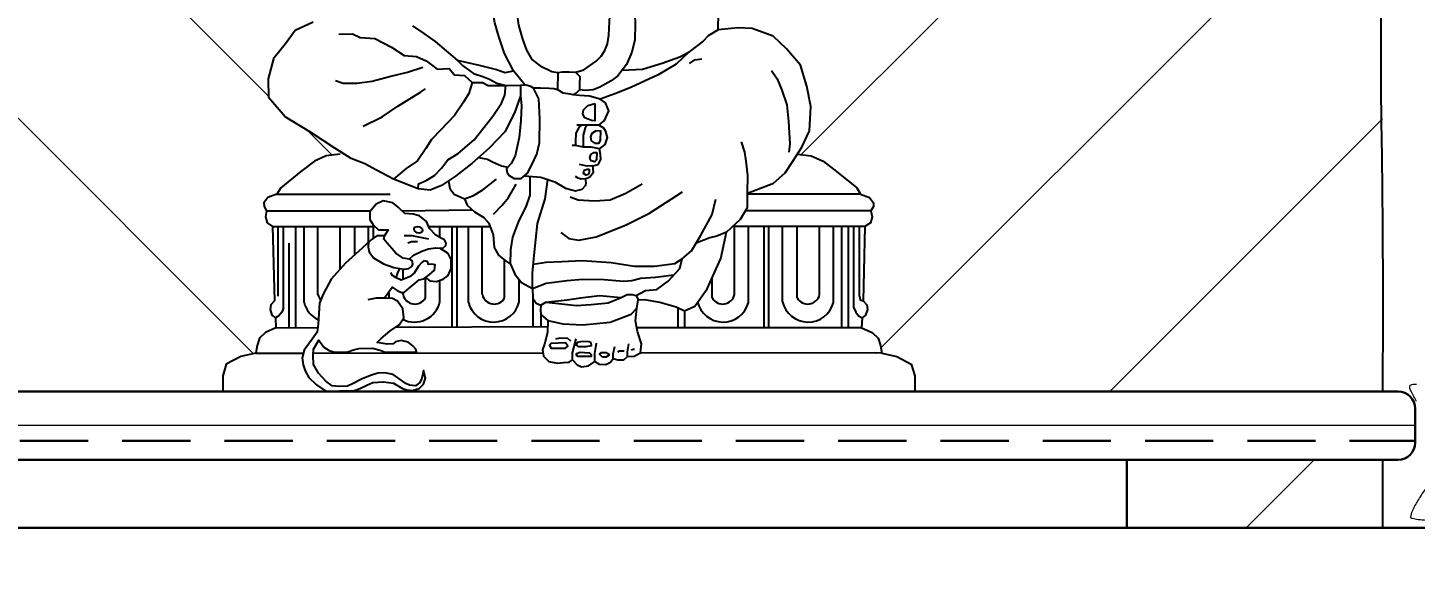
# Model space of a CAD drawing. Header units: millimetres. Extents: x 56222 to 3066687, y -650199 to -121287.
# Drawn here: x 141175.55 to 141195.9, y -185281.83 to -185273.92 of the extents above; entities that cross this region are included whole.
import ezdxf

# ---------------------------------------------------------------- set-up
doc = ezdxf.new("R2010")
doc.units = ezdxf.units.MM
doc.header["$MEASUREMENT"] = 0
doc.header["$PDMODE"] = 35
doc.linetypes.add('DASHED', pattern=[0.75, 0.5, -0.25])
doc.linetypes.add('DASHEDX2', pattern=[1.5, 1, -0.5])
doc.layers.get('Defpoints').update_dxf_attribs({"color": 220})
for name, color, linetype, lineweight in [('$TD_AUDIT_GENERATED_(A0BDF17)', 32, 'Continuous', 30), ('FURNITURE', 32, 'Continuous', 9), ('furniture dimensions', 1, 'DASHED', 0), ('wall', 7, 'Continuous', 30)]:
    doc.layers.add(name, color=color, linetype=linetype, lineweight=lineweight)
doc.styles.add('century g', font='GOTHIC.TTF')
doc.dimstyles.new('Archana', dxfattribs={"dimtxt": 2, "dimasz": 0.75, "dimexe": 0.5, "dimexo": 0.5, "dimgap": 0, "dimtad": 0, "dimzin": 0, "dimdsep": 46, "dimlunit": 4, "dimtxsty": 'century g', "dimblk": 'OBLIQUE', "dimcen": 0, "dimdle": 1, "dimclrd": 256, "dimclre": 256, "dimclrt": 256, "dimadec": 0, "dimazin": 0, "dimtfac": 1, "dimtofl": 0, "dimtmove": 1, "dimatfit": 3, "dimfxl": 1, "dimfxlon": 1, "dimtolj": 1, "dimtzin": 0, "dimlwd": -1, "dimlwe": -1, "dimarcsym": 0})

# ---------------------------------------------------------------- blocks, each defined once
blk = doc.blocks.new('Ganeshji')
for p, q in [((-63.11, 20.74), (-63.11, 35.85)), ((-61.91, 18.17), (-61.91, 35.85)), ((-59.24, 13.87), (-59.24, 35.85)), ((-57.45, 19.34), (-57.45, 35.85)), ((-54.44, 21.06), (-54.44, 35.85)), ((-49.59, 26.64), (-49.59, 35.85)), ((-46.42, 29.74), (-46.42, 35.85)), ((-43.44, 32.44), (-43.44, 35.85)), ((-42.38, 33.31), (-42.38, 35.85)), ((-27.95, 33.42), (-27.95, 35.85)), ((-25.31, 13.87), (-25.31, 35.85)), ((-24.25, 13.87), (-24.25, 35.85)), ((-21.78, 19.34), (-21.78, 35.85)), ((-18.76, 21.06), (-18.76, 35.85)), ((35.97, 21.06), (35.97, 35.85)), ((38.99, 19.34), (38.99, 35.85)), ((42.38, 13.87), (42.38, 35.85)), ((43.44, 13.87), (43.44, 35.85)), ((46.42, 19.52), (46.42, 35.85)), ((49.59, 20.35), (49.59, 35.85)), ((54.44, 21.06), (54.44, 35.85)), ((57.45, 19.34), (57.45, 35.85)), ((59.24, 13.87), (59.24, 35.85)), ((60.7, 13.87), (60.7, 35.85)), ((61.91, 18.17), (61.91, 35.85)), ((63.11, 20.74), (63.11, 35.85)), ((-60.7, 13.87), (-60.7, 32.22)), ((60.7, 13.87), (60.7, 32.22)), ((-13.92, 20.35), (-13.92, 28.52)), ((-35.97, 24.33), (-35.97, 26.6)), ((-31.12, 20.35), (-31.12, 24.75)), ((-27.95, 19.52), (-27.95, 24.14)), ((-10.75, 19.52), (-10.75, 24.32)), ((31.12, 20.35), (31.12, 24.75)), ((-38.99, 20.25), (-38.99, 21.76)), ((-35.97, 21.06), (-35.97, 21.56)), ((-7.77, 20.31), (-7.77, 14.09)), ((23.64, 18.22), (23.64, 13.87)), ((-6.06, 16.77), (-6.06, 14.1)), ((25.13, 17.55), (25.13, 13.87))]:
    blk.add_line(p, q)
for points in [[(-26.08, 45.77), (-25.83, 44.1), (-24.89, 42.87), (-22.64, 41.84), (-22.06, 40.49), (-20.49, 39.06), (-18.45, 37.8), (-17.38, 36.59), (-16.44, 34.04), (-16.17, 31.3), (-15.25, 29.59), (-13.83, 28.46), (-12.64, 27.64), (-11.72, 25.49), (-10.25, 23.72), (-7.84, 22.4), (-7.77, 20.31), (-7.06, 19.18), (-6.05, 18.78), (-6.15, 17.78), (-6.06, 16.77), (-4.52, 15.41), (-1.28, 14.74), (3.07, 14.52), (9, 15.08), (13.53, 16.82), (14.8, 18.13), (15.04, 19.92), (16.4, 20.01), (19.77, 19.44), (23.28, 18.39), (25.13, 17.55), (27.33, 18.53), (30.02, 22.28), (32.99, 28.92), (34.22, 34.6), (37.31, 37.43), (38.77, 39.97), (38.8, 43.12), (44.42, 45.29), (46.97, 47.49), (48.64, 50.05), (50.62, 53.07), (52.27, 56.59), (52.53, 61.89), (51.71, 66.32), (50.27, 70.89), (47.25, 74.45), (44.38, 77.18), (39.83, 78.85), (36.76, 78.98), (32.43, 78.59), (32.53, 82.32)], [(-11.54, 85.27), (-11.31, 82.58), (-10.93, 79.57), (-10.04, 76.5), (-9.16, 74.12), (-8.03, 72.14), (-6.19, 70.77), (-3.68, 69.51), (-2.34, 69.28), (-2.41, 65.54), (-3.22, 65.75), (-4.25, 65.85), (-6.16, 65.9), (-7.62, 65.86), (-8.23, 66.24), (-9.52, 66.65), (-11.98, 69.66), (-13.96, 73.43), (-15.15, 77.13), (-16.07, 80.07), (-16.64, 83.33), (-16.11, 85.37)], [(1.51, 69.34), (3.26, 69.88), (5.98, 71.72), (7, 72.84), (7.84, 74.04), (8.38, 75.54), (8.7, 77.42), (8.83, 80.26), (8.96, 82.73), (9.59, 85.23), (13.97, 85.11), (14.36, 81.87), (14.4, 79.89), (14.34, 76.38), (13.72, 73.71), (12.56, 71.01), (10.63, 68.54), (9.24, 67.46), (6.78, 66.13), (5.3, 65.56), (3.63, 65.38), (2.31, 65.51)], [(-15.6, 67), (-13.66, 66.49), (-10.5, 66.56), (-10.48, 64.19), (-11.8, 60.56), (-13.91, 56.44), (-17.28, 52.85), (-21.05, 49.56), (-24.58, 46.79), (-27.59, 44.75), (-30.08, 43.75), (-32.66, 44.02), (-38.05, 46.11), (-41.72, 48.08), (-44.29, 49.43), (-47.24, 50.64), (-50.74, 52.86), (-55.87, 56.22), (-61.57, 59.64), (-65.07, 63.78), (-65.17, 67.93), (-63.96, 72.57), (-61.51, 75.61), (-59.38, 78.49), (-55.47, 80.33)], [(-33.92, 79.44), (-31.47, 77.76), (-29, 76), (-24.23, 71.99), (-23.08, 70.84), (-20.68, 69.1), (-18.67, 68.39), (-17.18, 67.84), (-15.6, 67)], [(32.43, 78.59), (30.24, 77.23), (29.17, 76.09), (26.17, 73.78), (23.31, 71.11), (19.39, 68.82), (13.46, 66.01), (9.97, 64.64), (6.8, 63.51)], [(-49.92, 77.65), (-46.96, 77.66), (-45.28, 76.9), (-42.06, 76.65), (-38.46, 74.8), (-35.74, 73.01), (-33.06, 72.77), (-30.98, 71.81), (-29.49, 70.74), (-28.55, 70.04), (-25.95, 70.17), (-24.81, 68.77), (-22.61, 68.64), (-20.98, 67.11), (-18.7, 67.13), (-17.49, 66.48), (-13.66, 66.49)], [(11.59, 69.77), (16.03, 70), (20.3, 71.32), (24.11, 72.68), (26.17, 73.78)], [(26.19, 71.26), (27.4, 72.05), (28.9, 72.28)], [(-50.63, 67.52), (-48.99, 66.95), (-45.98, 67.01), (-42.7, 67.41), (-38.91, 68.41), (-35.02, 69.39), (-31.69, 70.48)], [(-24.23, 71.99), (-19.47, 70.85), (-15.7, 69.94), (-13.8, 69.32), (-11.98, 69.66)], [(-2.34, 69.28), (-1.34, 69.47), (0.08, 69.44), (1.46, 69.39), (2.4, 68.42), (2.34, 66.74), (2.31, 65.51), (1.84, 65.02), (0.98, 64.43), (0.29, 64.56), (-1.22, 64.83), (-2.01, 65.33), (-2.41, 65.54)], [(44.04, 69.7), (45.22, 67.91), (46.22, 65.48), (47.37, 62.28), (47.71, 58.63), (47.96, 53.8), (47.8, 52.01)], [(-20.98, 67.11), (-21.66, 64.76), (-22.82, 62.83), (-24.79, 59.96), (-27.75, 56.82), (-29.78, 54.73), (-31.04, 52.82), (-32.86, 50.11), (-35.32, 48.41), (-38.05, 46.11)], [(-32.66, 44.02), (-32.65, 45.1), (-30.93, 45.83), (-29.17, 46.94), (-27.6, 48.51), (-26.25, 50.31), (-23.98, 51.68), (-20.52, 54.66), (-16.45, 59.8), (-14.63, 62.66), (-13.85, 64.36), (-13.66, 66.49)], [(-10.5, 66.56), (-9.52, 66.65)], [(-44.6, 57.61), (-40.49, 59.64), (-37.1, 62), (-32.15, 65), (-31.1, 65.71)], [(-10.48, 64.19), (-10.28, 62.16), (-10.37, 58.85), (-10.79, 55.16), (-11.64, 51.23), (-12.5, 49.54), (-13.26, 48.73), (-13.48, 48.28), (-13.4, 47.61), (-12.95, 46.93), (-11.86, 46.3), (-10.32, 46.29), (-8.96, 47.4), (-7.98, 49.25), (-6.92, 51.56), (-6.32, 54.01), (-6.27, 59.25), (-6.47, 63.54), (-7.62, 65.86)], [(-9.64, 46.85), (-6.04, 46.53), (-3.04, 45.54), (-0.72, 44.21), (1.48, 43.61), (2.9, 43.99), (3.69, 44.79), (3.76, 45.36), (3.63, 46.21), (4.55, 46.66), (5.36, 47.62), (5.25, 49.01), (6.35, 49.28), (6.98, 50.37), (6.88, 51.48), (6.7, 52.68), (7.87, 53.63), (8.41, 55.16), (8.05, 56.51), (7.59, 57.19), (6.56, 57.87), (7.74, 58.84), (8.68, 60.98), (8, 62.74), (6.8, 63.51), (4.5, 64.15), (2.32, 64.32), (0.98, 64.43)], [(5.68, 62.53), (5.66, 58.83), (4.92, 58.86), (3.48, 59.47), (3.07, 60.22), (3.21, 61.17), (4.15, 62.1), (5.68, 62.53)], [(1.5, 53.44), (1.5, 54.4), (1.64, 56.03), (2.25, 57.44), (2.88, 57.87)], [(6.56, 57.87), (4.03, 57.87), (1.74, 57.87)], [(4.03, 57.87), (3.56, 57.3), (3.32, 56.48), (3.12, 55.68), (3.15, 53.95), (3.15, 53.1)], [(6.86, 56.67), (6.79, 54.56), (6.45, 53.88), (5.8, 53.84), (4.95, 54.48), (4.76, 55.3), (5.07, 56.12), (5.87, 56.66), (6.86, 56.67)], [(38.8, 43.12), (38.89, 46.93), (38.49, 50.03), (38.24, 52.02), (37.49, 54.26)], [(-49.63, 51.56), (-52.64, 51.2), (-55.2, 50.06), (-58.12, 47.77), (-62.5, 44.25), (-63.33, 42.86), (-65.31, 42.12), (-66.17, 40.99), (-66.15, 40.16), (-65.6, 39.28), (-65.83, 37.95), (-65.48, 36.62), (-64.27, 35.85), (-63.87, 19.69), (-64.67, 18.86), (-64.82, 17.82), (-64.43, 16.56), (-63.67, 15.98), (-63.57, 13.87)], [(6.7, 52.68), (6.7, 52.68), (4.89, 53.09), (3.12, 53.1), (1.5, 53.44), (0.71, 53.46)], [(6.06, 51.89), (6.05, 50.35), (5.66, 49.88), (4.85, 50.14), (4.55, 50.67), (4.76, 51.46), (5.44, 51.89), (6.06, 51.89)], [(49.63, 51.56), (52.64, 51.2), (55.2, 50.06), (58.12, 47.77), (62.5, 44.25), (63.33, 42.86), (65.31, 42.12), (66.17, 40.99), (66.15, 40.16), (65.6, 39.28), (65.83, 37.95), (65.48, 36.62), (64.27, 35.85), (63.87, 19.69), (64.67, 18.86), (64.82, 17.82), (64.43, 16.56), (63.67, 15.98), (63.57, 13.87)], [(-19.6, 50.82), (-17.64, 50.48), (-16.58, 49.89), (-14.63, 49.06), (-13.26, 48.73)], [(5.25, 49.01), (3.99, 48.97), (2.33, 49.32)], [(4.42, 48.28), (4.44, 47.6), (4.21, 47.13), (3.75, 46.98), (3.17, 47.37), (3.34, 48.05), (3.97, 48.32), (4.42, 48.28)], [(-22.64, 41.84), (-20.68, 42.61), (-18.64, 43.84), (-15.72, 46.1)], [(-12.64, 27.64), (-12.6, 30.77), (-12.15, 33.5), (-10.79, 37.14), (-9.21, 40.12), (-8.39, 42.67), (-8.41, 45.57), (-8.41, 46.74)], [(-7.84, 22.4), (-7.84, 25.74), (-7.54, 29.53), (-6.8, 36.47), (-5.15, 41.86), (-4.54, 46.03)], [(3.63, 46.21), (2.71, 46.16), (2.06, 46.31), (1.45, 46.71)], [(-63.33, 42.86), (-38.79, 42.86)], [(-16.31, 38.5), (-14.45, 40.45), (-13.08, 42.17), (-11.44, 45.01)], [(-1.74, 34.55), (0.03, 33.22), (2.19, 32.88), (5.96, 33.6), (12.31, 36.11), (17.52, 38.77), (24.71, 43.37)], [(0.34, 42.31), (2.05, 41.63), (5.6, 41.45), (8.96, 41.65), (12.42, 43.1), (15.93, 45.13)], [(63.33, 42.86), (38.79, 42.86)], [(-65.6, 39.28), (-42.95, 39.28)], [(-35.59, 38.64), (-37.01, 40.04), (-38.2, 41), (-40.29, 41.4), (-41.81, 40.67), (-43.19, 39), (-43.17, 37.4), (-42.45, 36.18), (-41.33, 35.09), (-39.21, 35.11), (-40.01, 33.8), (-41.66, 33.81), (-42.9, 32.94), (-44.83, 31.15), (-48.47, 27.92), (-51.58, 24.39), (-53.3, 21.13), (-54.09, 19.17), (-54.39, 14.66), (-54.62, 12.87), (-55.72, 11.37), (-57.44, 8.99), (-57.85, 7.31), (-57.64, 5.8), (-57.19, 4.54), (-56.4, 3.06), (-54.77, 1.47), (-52.72, 0.12), (-52.42, 0.07), (-49.79, 0.13), (-48.19, 0.2), (-46.73, 0.18), (-45.32, 0.67), (-43.85, 1.39), (-42.55, 1.94), (-40.2, 2.12), (-38.07, 1.86), (-36.08, 0.69), (-35.18, 0.36), (-33.95, 0.26), (-32.44, 0.64), (-31.5, 1.59), (-31.11, 2.9), (-31.51, 4.6), (-31.9, 2.87), (-32.4, 1.93), (-33.3, 1.24), (-34.54, 1.36), (-35.39, 1.77), (-36.39, 2.45), (-38.13, 3.74), (-39.89, 4.09), (-41.46, 3.97), (-43, 3.52), (-44.98, 2.72), (-46.82, 1.76), (-48.02, 1.2), (-49.93, 1.11), (-51.39, 1.26), (-52.71, 2.25), (-54.32, 3.99), (-55.41, 5.88), (-55.48, 7.88), (-55.43, 9.22), (-54.22, 11.13), (-53.15, 9.67), (-51.99, 8.89), (-51.05, 8.64), (-49.86, 8.54), (-47.94, 8.66), (-46.69, 9.1), (-45.6, 9.34), (-42.57, 9.46), (-40.94, 9.02), (-39.88, 8.54), (-33.07, 8.58), (-33.23, 9.23), (-33.85, 9.95), (-34.89, 10.7), (-36.41, 11.06), (-37.62, 10.77), (-38.15, 10.37), (-39.41, 10.3), (-41.56, 10.63), (-40.7, 11.51), (-38.84, 13.11), (-36.84, 14.52), (-35.82, 16.02), (-36.03, 17.95), (-37.17, 19.65), (-38.23, 20.23), (-40.07, 20.29), (-39.43, 21.16), (-38.32, 22.67), (-37.21, 21.96), (-36.34, 21.54), (-35.65, 21.57), (-34.67, 22.47), (-32.44, 24.28), (-31.49, 24.48), (-30.27, 25.37), (-29.14, 26.38), (-29, 27.51), (-29.72, 27.64), (-30.47, 27.57), (-30.67, 28.26), (-31.43, 28.43), (-31.89, 28.05), (-32.64, 27.26), (-33.58, 25.75), (-34.56, 24.91), (-36.39, 24.16), (-37.46, 24.73), (-37.12, 25.79), (-36.65, 26.75), (-35.73, 26.55), (-34.68, 26.73), (-34.06, 27.19), (-33.86, 27.68), (-33.98, 28.36), (-34.63, 28.72), (-33.71, 29.66), (-31.86, 30.48), (-30.43, 30.99), (-28.94, 31.2), (-27.32, 31.15), (-26.65, 31.73), (-26.6, 32.24), (-26.94, 32.93), (-27.72, 33.28), (-28.82, 33.98), (-30.22, 35.42), (-30.87, 36.97), (-32.37, 38.13), (-33.74, 38.52), (-35.59, 38.64)], [(-36.23, 39.28), (-20.96, 39.49)], [(14.61, 20.85), (16.68, 21.93), (19.09, 22.18), (21.59, 24), (24.08, 26.76), (24.62, 28.83), (26.66, 30.58), (28.6, 33.83), (31.1, 38.46), (31.95, 41.77)], [(65.6, 39.28), (38.38, 39.28)], [(-64.27, 35.85), (-42.1, 35.85)], [(-34.63, 28.72), (-35.97, 28.99), (-37.51, 30.06), (-38.41, 31.05), (-39.44, 32.23), (-40.11, 33.12), (-40.01, 33.8)], [(-30.35, 33.09), (-31.82, 33.38), (-33.99, 33.81), (-35.72, 33.81)], [(-30.4, 35.85), (-17.1, 35.85)], [(34.22, 34.6), (32.12, 33.75), (30.64, 33.41), (27.63, 32.21)], [(64.27, 35.85), (35.77, 35.85)], [(-43.44, 32.44), (-43.55, 31.39), (-43.29, 30.38), (-42.4, 29.07), (-40.18, 27.74), (-37.97, 26.94), (-36.65, 26.75)], [(-32.8, 32.52), (-34.11, 32.49), (-34.92, 32.24)], [(-31.12, 24.75), (-30.17, 24.06), (-28.68, 23.87), (-27.28, 24.38), (-26.2, 25.22), (-25.55, 26.75), (-25.54, 28.65), (-26.14, 30.02), (-27.17, 30.67), (-27.95, 31.17)], [(-7.69, 27.64), (-4.87, 28.09), (-1.52, 28.24), (2.92, 28.47), (9.17, 28.01), (14.29, 27.25), (18.58, 27.27), (22.99, 27.78), (24.62, 28.83)], [(-37.46, 24.73), (-38.25, 25.24), (-38.62, 25.85)], [(-7.84, 22.4), (-4.89, 23.55), (-0.31, 24.15), (3.06, 24.44), (7.71, 24.31), (11.99, 23.96), (13.66, 24.12), (15.64, 24.61), (18.85, 24.83), (22.84, 25.38)], [(-61.91, 18.17), (-62.31, 17.24), (-62.91, 16.42), (-63.67, 15.98)], [(-40.07, 20.29), (-41.8, 20.28), (-43.62, 19.93)], [(-6.05, 18.78), (-4.99, 19.4), (-2.23, 19.13), (1.69, 18.66), (4.9, 18.92), (8.58, 19.26), (11.41, 20.45), (12.7, 21.07), (13.85, 21.08), (14.61, 20.85), (15.04, 19.92)], [(-4.52, 15.41), (-4.59, 12.8), (-5.29, 10.3), (-5.7, 9.05), (-5.47, 7.67), (-4.33, 6.51), (-2.46, 6.19), (-1.16, 6.31), (0.12, 6.38), (0.82, 6.91), (1.8, 5.79), (2.75, 5.38), (4.29, 5.59), (5.64, 6.5), (6.61, 5.97), (8.02, 5.9), (9.03, 6.37), (9.65, 7.16), (10.65, 6.88), (11.99, 6.9), (12.73, 7.65), (14.17, 7.68), (15.6, 8.42), (15.81, 10.36), (14.9, 13.02), (14.51, 15.33), (14.8, 18.13)], [(-4.99, 19.4), (-0.33, 19.95), (2.56, 20.37), (6.68, 20.84), (11.41, 20.45)], [(61.91, 18.17), (62.31, 17.24), (62.91, 16.42), (63.67, 15.98)], [(63.11, 20.74), (63.24, 19.92), (63.87, 19.69)], [(-63.57, 13.87), (-65.85, 12.82), (-67.15, 11.62), (-67.66, 10.04), (-67.95, 8.34), (-71.2, 7.65), (-74.34, 5.92), (-75.11, 3.4), (-75.11, 0)], [(-63.57, 13.87), (-54.49, 13.91)], [(-37.61, 13.97), (-4.55, 14.1)], [(63.57, 13.87), (14.76, 13.87)], [(63.57, 13.87), (65.85, 12.82), (67.15, 11.62), (67.66, 10.04), (67.95, 8.34), (71.2, 7.65), (74.34, 5.92), (75.11, 3.4), (75.11, 0)], [(-2.3, 10.55), (-3.85, 10.44), (-4.15, 9.99), (-3.83, 9.45), (-2.38, 9.43), (-0.68, 9.43), (-0.21, 9.85), (-0.72, 10.56), (-2.3, 10.55)], [(-2.79, 11.49), (-1.83, 11.65), (-0.29, 11.59), (0.35, 11.05)], [(0.82, 6.91), (0.84, 8.43), (1.59, 11.44)], [(4.9, 10.56), (4.43, 10.8), (2.94, 10.88), (1.86, 10.65), (1.64, 10.11), (2.01, 9.78), (3.78, 9.78), (4.97, 10.04), (4.9, 10.56)], [(5.64, 6.5), (5.64, 8.28), (6.02, 10.48)], [(9.65, 7.16), (9.65, 8.2), (9.97, 9.76)], [(12.73, 7.65), (12.73, 8.6), (13.01, 10.39)], [(13.55, 9.07), (13.95, 9.22), (14.28, 9.22)], [(-67.95, 8.34), (-57.59, 8.36)], [(-55.46, 8.36), (-5.6, 8.44)], [(1.7, 7.87), (1.68, 8.3), (2.45, 8.58), (3.42, 8.5), (4.49, 8.41), (4.83, 8.02), (4.83, 7.61), (3.36, 7.61), (2.01, 7.61), (1.7, 7.87)], [(7.29, 7.45), (6.68, 8.1), (7.14, 8.52), (8.14, 8.52), (8.61, 8.22), (8.78, 7.9), (8.44, 7.71), (8.06, 7.5), (7.29, 7.45)], [(10.66, 8.66), (11, 8.84), (12.05, 8.84)], [(67.95, 8.34), (15.6, 8.42)], [(75.1, 0), (-75.1, 0)]]:
    blk.add_lwpolyline(points)
for centre, radius, start, end in [((-51.96, 20.77), 5.68, 194.5721, 245.398), ((-51.88, 21.63), 2.62, 192.5546, 222.508), ((-33.49, 20.77), 5.68, 243.3264, 347.2805), ((-33.41, 21.63), 2.62, 192.5546, 330.8418), ((-16.28, 20.77), 5.68, 194.5721, 347.2805), ((-16.2, 21.63), 2.62, 192.5546, 330.8418), ((33.49, 20.77), 5.68, 192.7195, 345.4279), ((33.41, 21.63), 2.62, 209.1582, 347.4454), ((51.96, 20.77), 5.68, 192.7195, 345.4279), ((51.88, 21.63), 2.62, 209.1582, 347.4454)]:
    blk.add_arc(centre, radius, start, end)
blk.add_ellipse((-32.65, 35.13), major_axis=(-0.922, 0.32), ratio=0.68764, start_param=-3.141592653589793, end_param=3.141592653589793)
blk = doc.blocks.new('_Oblique')
at = {"layer": 'wall', "color": 0, "lineweight": -2}
blk.add_line((-0.5, -0.5), (0.5, 0.5), dxfattribs=at)
blk = doc.blocks.new('*D284')
at = {"layer": 'Defpoints', "color": 0, "linetype": 'Continuous', "lineweight": 30, "transparency": 16777216}
for p in [(141195.423, -185279.256), (141209.777, -185279.256), (141195.423, -185281.256)]:
    blk.add_point(p, dxfattribs=at)
at = {"layer": 'furniture dimensions', "color": 5, "linetype": 'Continuous', "transparency": 16777216}
for p, q in [((141209.777, -185282.256), (141209.777, -185278.256)), ((141209.777, -185280.256), (141214.89, -185278.722)), ((141205.777, -185279.256), (141210.277, -185279.256))]:
    blk.add_line(p, q, dxfattribs=at)
at = {"layer": 'furniture dimensions', "color": 5, "linetype": 'ByBlock', "transparency": 16777216}
blk.add_line((141205.777, -185281.256), (141210.277, -185281.256), dxfattribs=at)
at = {"layer": 'furniture dimensions', "color": 5, "linetype": 'Continuous', "transparency": 16777216, "xscale": 1.5, "yscale": 1.5, "zscale": 1.5}
for p, rotation in [((141209.777, -185279.256), 90), ((141209.777, -185281.256), 270)]:
    blk.add_blockref('_Oblique', p, dxfattribs=dict(at, rotation=rotation))
at = {"layer": 'furniture dimensions', "linetype": 'Continuous', "lineweight": 0, "transparency": 16777216, "insert": (141214.89, -185277.03), "char_height": 3, "attachment_point": 5, "rotation": 90, "style": 'century g'}
blk.add_mtext('\\A1;2"', dxfattribs=at)
blk = doc.blocks.new('*D285')
at = {"layer": 'Defpoints', "color": 0, "linetype": 'Continuous', "lineweight": 30, "transparency": 16777216}
for p in [(141193.813, -185268.414), (141209.777, -185268.414), (141195.423, -185279.256)]:
    blk.add_point(p, dxfattribs=at)
at = {"layer": 'furniture dimensions', "color": 5, "linetype": 'Continuous', "transparency": 16777216}
for p, q in [((141209.777, -185267.414), (141209.777, -185271.22)), ((141205.777, -185268.414), (141210.277, -185268.414)), ((141209.777, -185280.256), (141209.777, -185276.45))]:
    blk.add_line(p, q, dxfattribs=at)
at = {"layer": 'furniture dimensions', "color": 5, "linetype": 'ByBlock', "transparency": 16777216}
blk.add_line((141205.777, -185279.256), (141210.277, -185279.256), dxfattribs=at)
at = {"layer": 'furniture dimensions', "color": 5, "linetype": 'Continuous', "transparency": 16777216, "xscale": 1.5, "yscale": 1.5, "zscale": 1.5}
for p, rotation in [((141209.777, -185268.414), 90), ((141209.777, -185279.256), 270)]:
    blk.add_blockref('_Oblique', p, dxfattribs=dict(at, rotation=rotation))
at = {"layer": 'furniture dimensions', "linetype": 'Continuous', "lineweight": 0, "transparency": 16777216, "insert": (141209.777, -185273.835), "char_height": 3, "attachment_point": 5, "rotation": 90, "style": 'century g'}
blk.add_mtext('\\A1;11"', dxfattribs=at)

msp = doc.modelspace()

# ---------------------------------------------------------------- linework, layer by layer
at = {"layer": '$TD_AUDIT_GENERATED_(A0BDF17)', "linetype": 'Continuous', "lineweight": 25, "ltscale": 2}
for p, q in [((141195.429, -185281.256, 0.129), (141195.429, -185280.256, 0.129)), ((141183.441, -185281.256, 0.129), (141171.415, -185281.256, 0.129)), ((141195.423, -185281.256, 0.129), (141183.441, -185281.256, 0.129))]:
    msp.add_line(p, q, dxfattribs=at)
at = {"layer": '$TD_AUDIT_GENERATED_(A0BDF17)', "linetype": 'Continuous', "lineweight": 25, "ltscale": 2, "elevation": 0.129}
msp.add_lwpolyline([(141195.429, -185279.256), (141195.429, -185278.996, 0.006278), (141195.404, -185274.988)], format="xyb", dxfattribs=at)
at = {"layer": '$TD_AUDIT_GENERATED_(A0BDF17)', "linetype": 'Continuous', "lineweight": 25, "ltscale": 2}
msp.add_arc((131907.388, -185252.985, 0.129), 9288.041, 359.8642694, 359.8980859, dxfattribs=at)
at = {"layer": 'FURNITURE', "lineweight": 5}
for p, q in [((141179.092, -185274.926, 0.129), (141173.672, -185269.506, 0.129)), ((141186.899, -185275.779, 0.129), (141193.172, -185269.506, 0.129)), ((141178.858, -185278.693, 0.129), (141171.421, -185271.255, 0.129)), ((141188.066, -185278.612, 0.129), (141195.423, -185271.255, 0.129)), ((141191.422, -185279.256, 0.129), (141195.423, -185275.255, 0.129)), ((141180.019, -185275.786, 0.129), (141179.655, -185275.422, 0.129)), ((141187.985, -185278.693, 0.129), (141187.986, -185278.692, 0.129)), ((141193.422, -185281.256, 0.129), (141194.422, -185280.256, 0.129))]:
    msp.add_line(p, q, dxfattribs=at)
at = {"layer": 'FURNITURE', "lineweight": 30}
for p, q in [((141171.19, -185279.256, 0.129), (141195.653, -185279.256, 0.129)), ((141171.19, -185279.256, 0.129), (141195.653, -185279.256, 0.129)), ((141195.903, -185279.506, 0.129), (141195.903, -185280.006, 0.129)), ((141195.903, -185279.506, 0.129), (141195.903, -185280.006, 0.129)), ((141171.19, -185280.256, 0.129), (141195.653, -185280.256, 0.129)), ((141171.19, -185280.256, 0.129), (141195.653, -185280.256, 0.129)), ((141191.672, -185281.256, 0.129), (141191.672, -185280.256, 0.129)), ((141166.921, -185281.256, 0.129), (141199.923, -185281.256, 0.129))]:
    msp.add_line(p, q, dxfattribs=at)
at = {"layer": 'FURNITURE', "lineweight": 13}
for p, q in [((141175.687, -185279.256, 0.129), (141191.434, -185279.256, 0.129)), ((141195.903, -185279.756, 0.129), (141170.94, -185279.756, 0.129)), ((141195.903, -185279.756, 0.129), (141182.677, -185279.756, 0.129)), ((141195.664, -185280.256, 0.129), (141182.677, -185280.256, 0.129)), ((141195.664, -185280.256, 0.129), (141182.677, -185280.256, 0.129))]:
    msp.add_line(p, q, dxfattribs=at)
at = {"layer": 'FURNITURE', "color": 3, "linetype": 'DASHEDX2', "lineweight": 30}
msp.add_line((141170.941, -185279.979, 0.129), (141195.903, -185279.979, 0.129), dxfattribs=at)
at = {"layer": 'FURNITURE', "elevation": 0.129}
msp.add_lwpolyline([(141195.921, -185279.4, -0.00605), (141195.842, -185279.251, -0.073411), (141195.822, -185279.19, -0.302838), (141195.834, -185279.161, -0.143371), (141195.875, -185279.148, 0.012813), (141195.922, -185279.147, 0.004129)], format="xyb", dxfattribs=at)
msp.add_lwpolyline([(141197.566, -185280.206, -0.070923), (141197.372, -185280.615, -0.093488), (141197.085, -185280.911, -0.090588), (141196.703, -185281.088, -0.062638), (141196.228, -185281.149, -0.010446), (141196.067, -185281.146, -0.023226), (141195.945, -185281.136, -0.023254), (141195.859, -185281.12, -0.349792), (141195.841, -185281.098, -0.112709), (141195.862, -185281.005, -0.024343), (141195.941, -185280.86, -0.024515), (141196.05, -185280.698, -0.022598), (141196.178, -185280.543, -0.043477), (141196.386, -185280.35, -0.063927), (141196.6, -185280.223, -0.058326), (141196.854, -185280.148, -0.029783), (141197.185, -185280.11), (141197.603, -185280.087)], format="xyb", close=True, dxfattribs=at)
at = {"layer": 'FURNITURE', "lineweight": 30}
for centre, start, end in [((141195.653, -185279.506, 0.129), 0, 90), ((141195.653, -185279.506, 0.129), 0, 90), ((141195.653, -185280.006, 0.129), 270, 0), ((141195.653, -185280.006, 0.129), 270, 0)]:
    msp.add_arc(centre, 0.25, start, end, dxfattribs=at)

# ---------------------------------------------------------------- block references
at = {"color": 18, "true_color": 0x000000, "xscale": 0.06756536921093448, "yscale": 0.06756536921093448, "zscale": 0.06756536921093448}
msp.add_blockref('Ganeshji', (141183.489, -185279.256, 0.129), dxfattribs=at)

# ---------------------------------------------------------------- dimensions: what is measured, and where the dimension line sits
at = {"layer": 'furniture dimensions', "color": 5, "linetype": 'Continuous', "lineweight": 0}
for base, p1, p2, picture, middle in [((141209.777, -185268.414, 0.129), (141195.423, -185279.256, 0.129), (141193.813, -185268.414, 0.129), '*D285', (141209.777, -185273.835, 0.129)), ((141209.777, -185279.256, 0.129), (141195.423, -185281.256, 0.129), (141195.423, -185279.256, 0.129), '*D284', (141214.89, -185278.722, 0.129))]:
    dim = msp.add_linear_dim(base=base, p1=p1, p2=p2, angle=90, dimstyle='Archana', override={"dimtxt": 3, "dimasz": 1.5, "dimdec": 0, "dimclrd": 5, "dimclre": 5, "dimfxl": 4}, dxfattribs=at)
    dim.commit()
    dim.dimension.update_dxf_attribs({"geometry": picture, "text_midpoint": middle})

doc.saveas('drawing.dxf')
